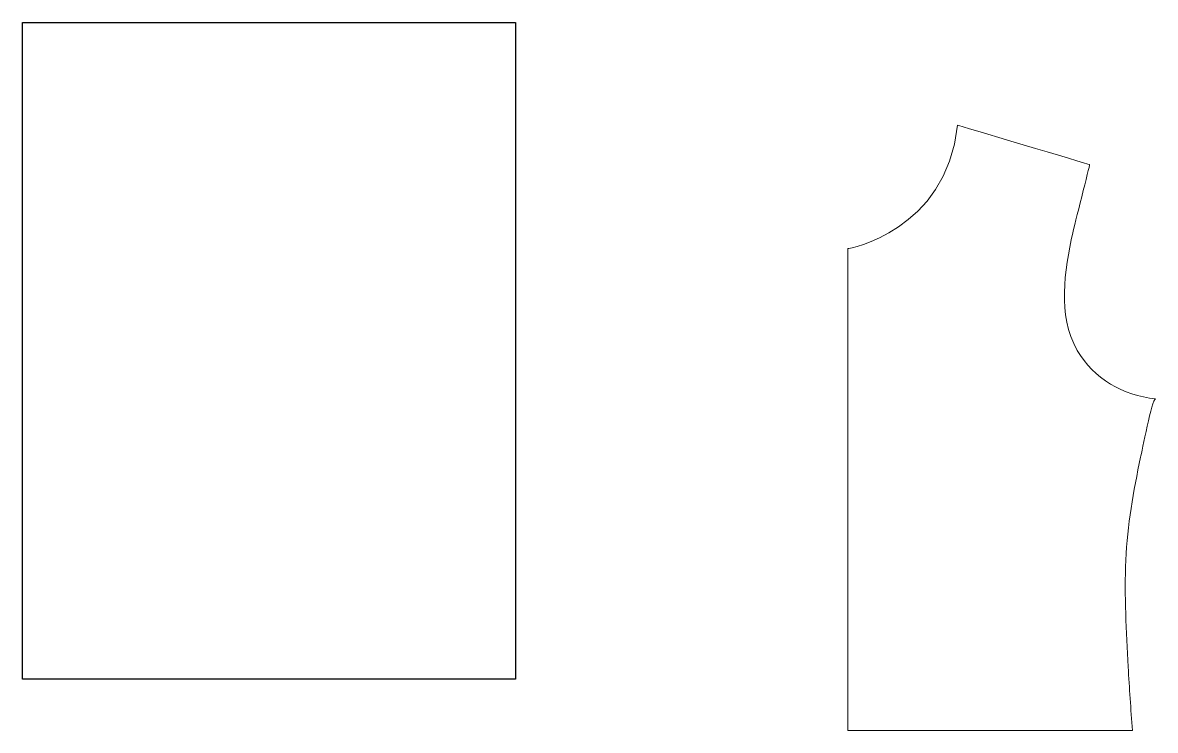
# Model space of a CAD drawing. Header units: millimetres. Extents: x -267 to 168, y -257 to 16.
import ezdxf

# ---------------------------------------------------------------- set-up
doc = ezdxf.new("R2010")
doc.units = ezdxf.units.MM
doc.header["$MEASUREMENT"] = 0
doc.layers.add('Layer 1', color=7, linetype='Continuous')
picture_1 = doc.add_image_def('image1.png', size_in_pixel=(1536, 2048))

msp = doc.modelspace()

# ---------------------------------------------------------------- linework, layer by layer
at = {"layer": 'Layer 1', "lineweight": 0}
msp.add_open_spline([(92.21, -23.73), (92.21, -23.73), (142.58, -38.83), (143.01, -38.95), (143.13, -38.99), (137.01, -63.12), (136.57, -65.18), (133.42, -79.86), (130.46, -96.73), (138.29, -110.42), (144.53, -121.33), (155.91, -127.89), (168.29, -129.06), (167.13, -128.95), (163.01, -149.81), (162.64, -151.56), (159.85, -164.6), (157.49, -177.81), (156.91, -191.15), (156.32, -204.84), (157.11, -218.54), (157.86, -232.21), (158.3, -240.36), (158.86, -248.51), (159.49, -256.66), (159.49, -256.66), (50.06, -256.66), (50.06, -256.66), (50.06, -256.66), (50.06, -71.29), (50.06, -71.29), (50.06, -71.29), (87.89, -64.81), (92.21, -23.73)], degree=3, knots=[0, 0, 0, 0, 1, 1, 1, 2, 2, 2, 3, 3, 3, 4, 4, 4, 5, 5, 5, 6, 6, 6, 7, 7, 7, 8, 8, 8, 9, 9, 9, 10, 10, 10, 11, 11, 11, 11], dxfattribs=at)

# ---------------------------------------------------------------- pictures from other files: only their frames are drawn
at = {"layer": 'Layer 1'}
image = msp.add_image(picture_1, insert=(-267.24, -236.91), size_in_units=(189.44, 252.59), dxfattribs=at)

doc.saveas('drawing.dxf')
